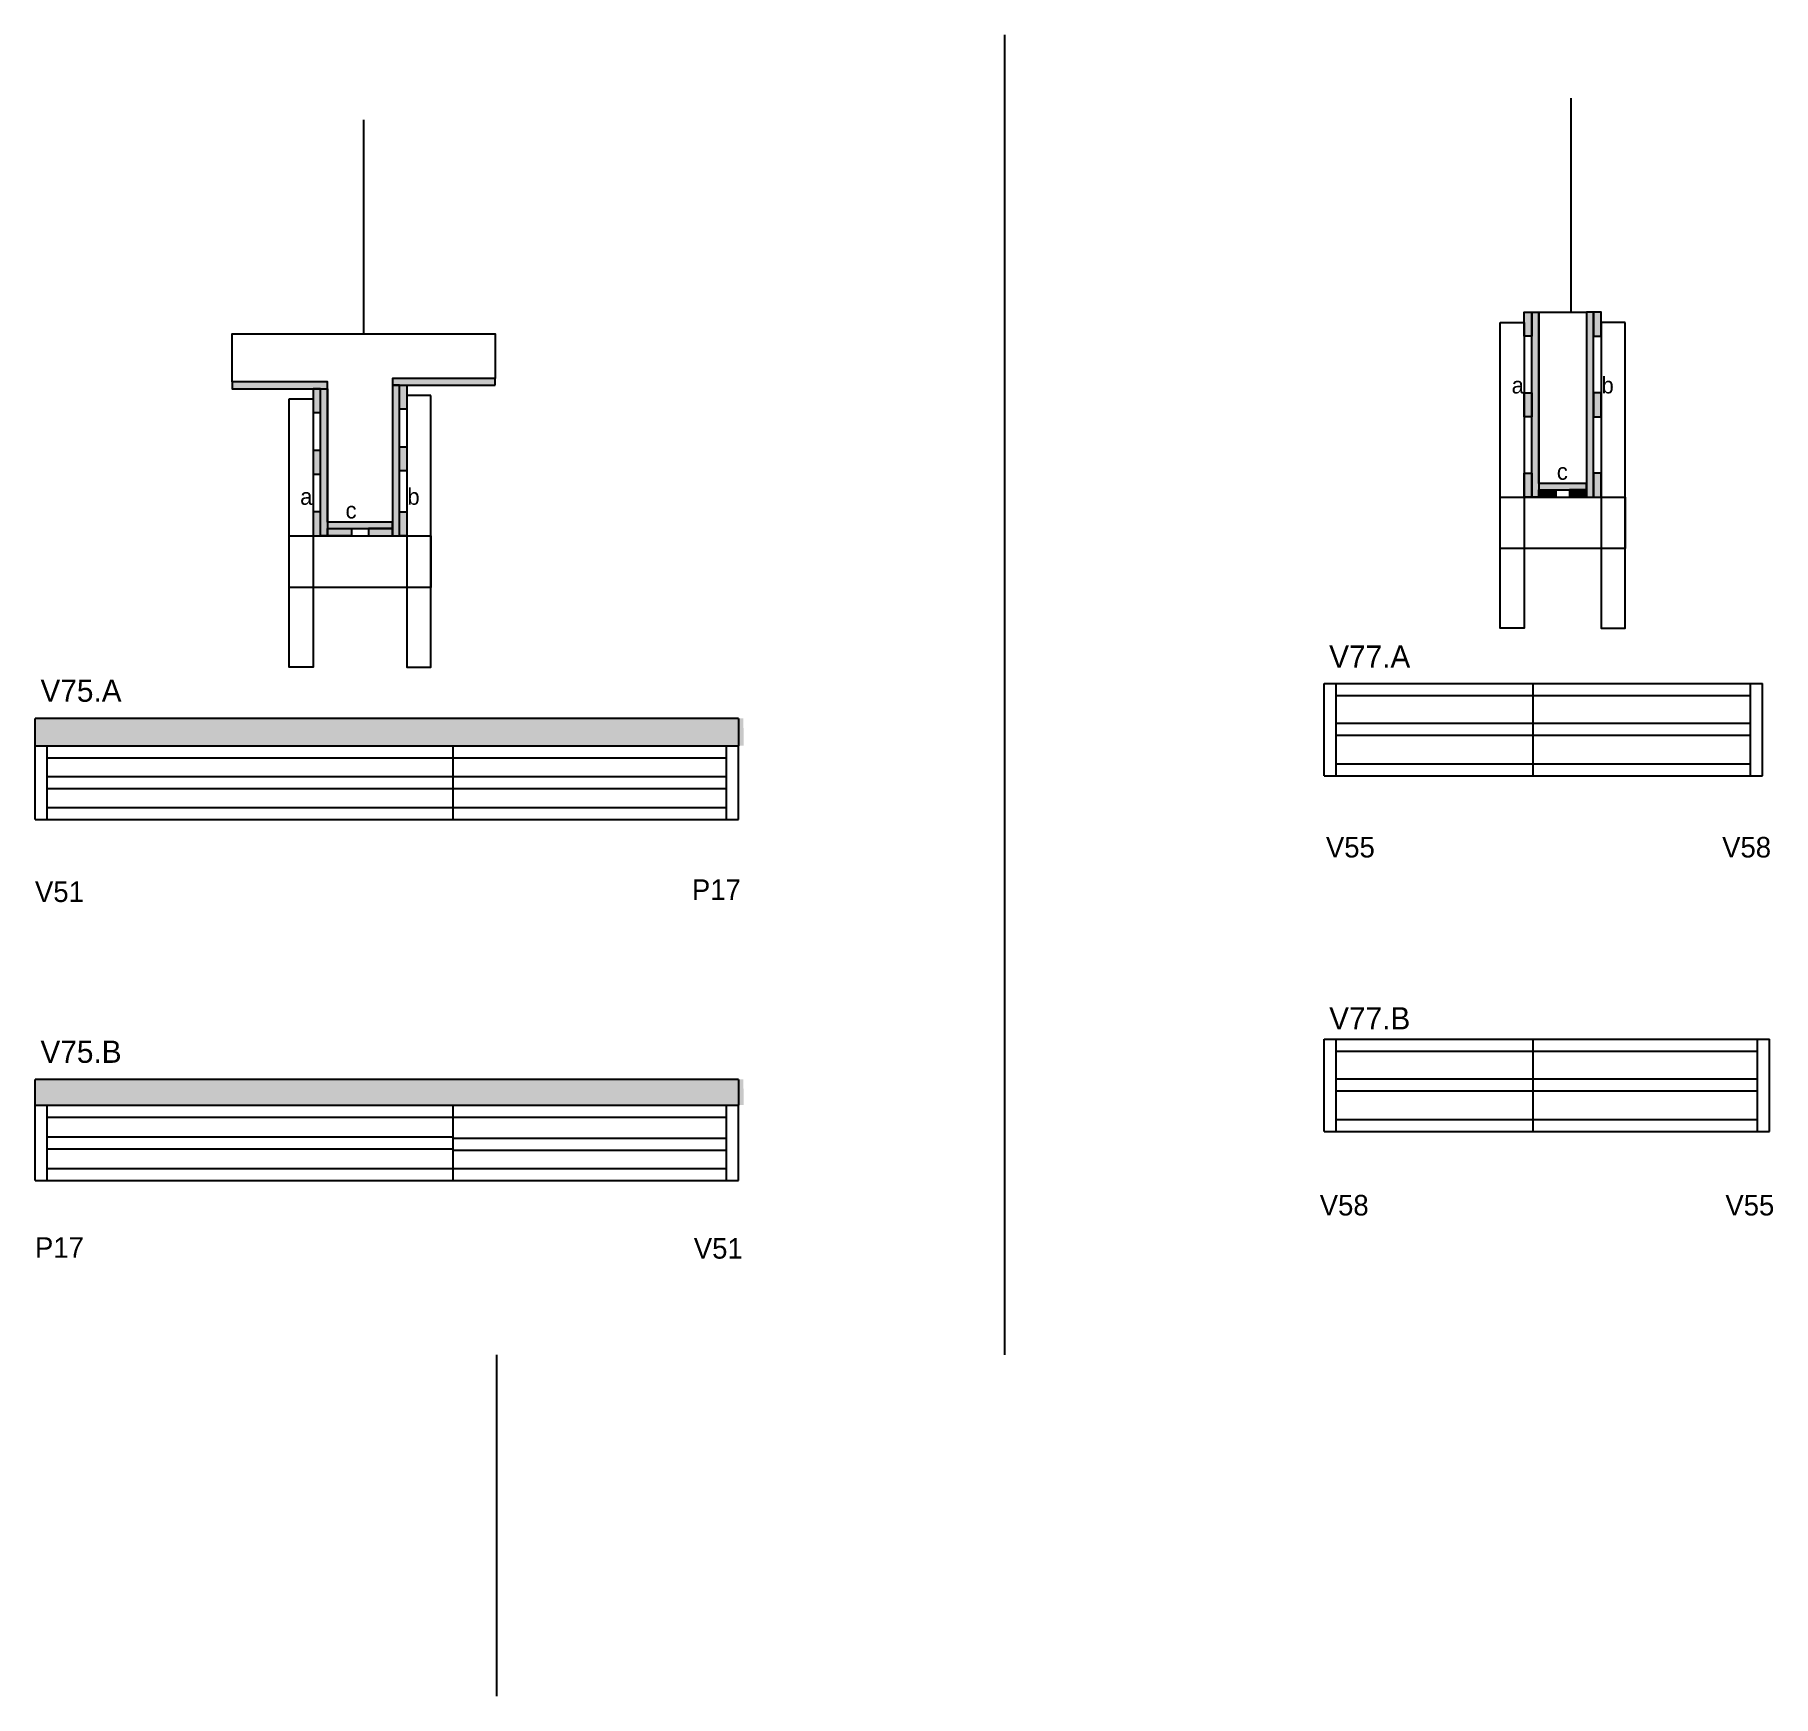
# Model space of a CAD drawing. Header units: metres. Extents: x 2719 to 3734, y 2829 to 3799.
import ezdxf

# ---------------------------------------------------------------- set-up
doc = ezdxf.new("R2010")
doc.units = ezdxf.units.M
for name, color, linetype in [('5', 7, 'Continuous'), ('CONCRETO', 7, 'Continuous'), ('COTA', 7, 'Continuous'), ('detalhes', 7, 'Continuous'), ('Hachura', 7, 'Continuous'), ('Madeira', 7, 'Continuous'), ('Painéis', 7, 'Continuous'), ('SARR_2.2x7', 7, 'Continuous'), ('SARR_3.5x7', 7, 'Continuous'), ('Texto Seção', 7, 'Continuous')]:
    doc.layers.add(name, color=color, linetype=linetype)

msp = doc.modelspace()

# ---------------------------------------------------------------- hatches: boundary and pattern name
at = {"layer": 'COTA'}
h = msp.add_hatch(color=7, dxfattribs=at)
h.dxf.hatch_style = 1
h.paths.add_polyline_path([(3132.6, 3399.7), (2719, 3399.7), (2719, 3399.7), (2719.2, 3383.7), (2719.2, 3383.7), (3132.9, 3383.7), (3132.9, 3383.7), (3132.6, 3399.7)])
h = msp.add_hatch(color=7, dxfattribs=at)
h.dxf.hatch_style = 1
h.paths.add_polyline_path([(3132.6, 3188.9), (2719, 3188.9), (2719, 3188.9), (2719.2, 3173.9), (2719.2, 3173.9), (3132.9, 3173.9), (3132.9, 3173.9), (3132.6, 3188.9)])
at = {"layer": 'Hachura'}
h = msp.add_hatch(color=7, dxfattribs=at)
h.dxf.hatch_style = 1
h.paths.add_polyline_path([(3592.9, 3622.8), (3588.5, 3622.8), (3588.5, 3622.8), (3588.5, 3636.8), (3588.5, 3636.8), (3592.9, 3636.8), (3592.9, 3636.8), (3592.9, 3622.8)])
h = msp.add_hatch(color=7, dxfattribs=at)
h.dxf.hatch_style = 1
h.paths.add_polyline_path([(3596.9, 3636.8), (3592.9, 3636.8), (3592.9, 3636.8), (3592.9, 3528.8), (3592.9, 3528.8), (3596.9, 3528.8), (3596.9, 3528.8), (3596.9, 3636.8)])
h = msp.add_hatch(color=7, dxfattribs=at)
h.dxf.hatch_style = 1
h.paths.add_polyline_path([(3628.9, 3636.8), (3624.9, 3636.8), (3624.9, 3636.8), (3624.9, 3528.8), (3624.9, 3528.8), (3628.9, 3528.8), (3628.9, 3528.8), (3628.9, 3636.8)])
h = msp.add_hatch(color=7, dxfattribs=at)
h.dxf.hatch_style = 1
h.paths.add_polyline_path([(3628.9, 3622.8), (3633.3, 3622.8), (3633.3, 3622.8), (3633.3, 3636.8), (3633.3, 3636.8), (3628.9, 3636.8), (3628.9, 3636.8), (3628.9, 3622.8)])
h = msp.add_hatch(color=7, dxfattribs=at)
h.dxf.hatch_style = 1
h.paths.add_polyline_path([(2889.8, 3592.2), (2889.8, 3596.2), (2889.8, 3596.2), (2834.2, 3596.2), (2834.2, 3596.2), (2834.2, 3592.2), (2834.2, 3592.2), (2889.8, 3592.2)])
h = msp.add_hatch(color=7, dxfattribs=at)
h.dxf.hatch_style = 1
h.paths.add_polyline_path([(2885.8, 3594.2), (2889.8, 3594.2), (2889.8, 3594.2), (2889.8, 3506.2), (2889.8, 3506.2), (2885.8, 3506.2), (2885.8, 3506.2), (2885.8, 3594.2)])
h = msp.add_hatch(color=7, dxfattribs=at)
h.dxf.hatch_style = 1
h.paths.add_polyline_path([(2987.8, 3594.2), (2987.8, 3598.2), (2987.8, 3598.2), (2927.8, 3598.2), (2927.8, 3598.2), (2927.8, 3594.2), (2927.8, 3594.2), (2987.8, 3594.2)])
h = msp.add_hatch(color=7, dxfattribs=at)
h.dxf.hatch_style = 1
h.paths.add_polyline_path([(2931.8, 3596.2), (2927.8, 3596.2), (2927.8, 3596.2), (2927.8, 3506.2), (2927.8, 3506.2), (2931.8, 3506.2), (2931.8, 3506.2), (2931.8, 3596.2)])
h = msp.add_hatch(color=7, dxfattribs=at)
h.dxf.hatch_style = 1
h.paths.add_polyline_path([(2936.2, 3580.2), (2931.8, 3580.2), (2931.8, 3580.2), (2931.8, 3594.2), (2931.8, 3594.2), (2936.2, 3594.2), (2936.2, 3594.2), (2936.2, 3580.2)])
h = msp.add_hatch(color=7, dxfattribs=at)
h.dxf.hatch_style = 1
h.paths.add_polyline_path([(2881.4, 3578.2), (2885.8, 3578.2), (2885.8, 3578.2), (2885.8, 3592.2), (2885.8, 3592.2), (2881.4, 3592.2), (2881.4, 3592.2), (2881.4, 3578.2)])
h = msp.add_hatch(color=7, dxfattribs=at)
h.dxf.hatch_style = 1
h.paths.add_polyline_path([(3592.9, 3575.8), (3588.5, 3575.8), (3588.5, 3575.8), (3588.5, 3589.8), (3588.5, 3589.8), (3592.9, 3589.8), (3592.9, 3589.8), (3592.9, 3575.8)])
h = msp.add_hatch(color=7, dxfattribs=at)
h.dxf.hatch_style = 1
h.paths.add_polyline_path([(3628.9, 3575.8), (3633.3, 3575.8), (3633.3, 3575.8), (3633.3, 3589.8), (3633.3, 3589.8), (3628.9, 3589.8), (3628.9, 3589.8), (3628.9, 3575.8)])
h = msp.add_hatch(color=7, dxfattribs=at)
h.dxf.hatch_style = 1
h.paths.add_polyline_path([(2881.4, 3542.2), (2885.8, 3542.2), (2885.8, 3542.2), (2885.8, 3556.2), (2885.8, 3556.2), (2881.4, 3556.2), (2881.4, 3556.2), (2881.4, 3542.2)])
h = msp.add_hatch(color=7, dxfattribs=at)
h.dxf.hatch_style = 1
h.paths.add_polyline_path([(2936.2, 3544.2), (2931.8, 3544.2), (2931.8, 3544.2), (2931.8, 3558.2), (2931.8, 3558.2), (2936.2, 3558.2), (2936.2, 3558.2), (2936.2, 3544.2)])
h = msp.add_hatch(color=7, dxfattribs=at)
h.dxf.hatch_style = 1
h.paths.add_polyline_path([(3592.9, 3528.8), (3588.5, 3528.8), (3588.5, 3528.8), (3588.5, 3542.8), (3588.5, 3542.8), (3592.9, 3542.8), (3592.9, 3542.8), (3592.9, 3528.8)])
h = msp.add_hatch(color=7, dxfattribs=at)
h.dxf.hatch_style = 1
h.paths.add_polyline_path([(3628.9, 3528.8), (3633.3, 3528.8), (3633.3, 3528.8), (3633.3, 3542.8), (3633.3, 3542.8), (3628.9, 3542.8), (3628.9, 3542.8), (3628.9, 3528.8)])
h = msp.add_hatch(color=7, dxfattribs=at)
h.dxf.hatch_style = 1
h.paths.add_polyline_path([(3624.9, 3533.2), (3624.9, 3536.8), (3624.9, 3536.8), (3596.9, 3536.8), (3596.9, 3536.8), (3596.9, 3533.2), (3596.9, 3533.2), (3624.9, 3533.2)])
h = msp.add_hatch(color=7, dxfattribs=at)
h.dxf.hatch_style = 1
h.paths.add_polyline_path([(3596.9, 3528.8), (3596.9, 3533.2), (3596.9, 3533.2), (3606.9, 3533.2), (3606.9, 3533.2), (3606.9, 3528.8), (3606.9, 3528.8), (3596.9, 3528.8)])
h = msp.add_hatch(color=7, dxfattribs=at)
h.dxf.hatch_style = 1
h.paths.add_polyline_path([(3624.9, 3528.8), (3624.9, 3533.2), (3624.9, 3533.2), (3614.9, 3533.2), (3614.9, 3533.2), (3614.9, 3528.8), (3614.9, 3528.8), (3624.9, 3528.8)])
h = msp.add_hatch(color=7, dxfattribs=at)
h.dxf.hatch_style = 1
h.paths.add_polyline_path([(2881.4, 3506.2), (2885.8, 3506.2), (2885.8, 3506.2), (2885.8, 3520.2), (2885.8, 3520.2), (2881.4, 3520.2), (2881.4, 3520.2), (2881.4, 3506.2)])
h = msp.add_hatch(color=7, dxfattribs=at)
h.dxf.hatch_style = 1
h.paths.add_polyline_path([(2927.8, 3510.6), (2927.8, 3514.2), (2927.8, 3514.2), (2889.8, 3514.2), (2889.8, 3514.2), (2889.8, 3510.6), (2889.8, 3510.6), (2927.8, 3510.6)])
h = msp.add_hatch(color=7, dxfattribs=at)
h.dxf.hatch_style = 1
h.paths.add_polyline_path([(2936.2, 3506.2), (2931.8, 3506.2), (2931.8, 3506.2), (2931.8, 3520.2), (2931.8, 3520.2), (2936.2, 3520.2), (2936.2, 3520.2), (2936.2, 3506.2)])
h = msp.add_hatch(color=7, dxfattribs=at)
h.dxf.hatch_style = 1
h.paths.add_polyline_path([(2889.8, 3506.2), (2889.8, 3510.6), (2889.8, 3510.6), (2903.8, 3510.6), (2903.8, 3510.6), (2903.8, 3506.2), (2903.8, 3506.2), (2889.8, 3506.2)])
h = msp.add_hatch(color=7, dxfattribs=at)
h.dxf.hatch_style = 1
h.paths.add_polyline_path([(2927.8, 3506.2), (2927.8, 3510.6), (2927.8, 3510.6), (2913.8, 3510.6), (2913.8, 3510.6), (2913.8, 3506.2), (2913.8, 3506.2), (2927.8, 3506.2)])

# ---------------------------------------------------------------- linework, layer by layer
at = {"color": 7, "lineweight": 25}
msp.add_line((2988.8, 2828.8), (2988.8, 3028.1), dxfattribs=at)
at = {"layer": 'CONCRETO', "color": 7, "lineweight": 25}
for points in [[(3596.9, 3636.8), (3596.9, 3636.8), (3624.9, 3636.8), (3624.9, 3608.8), (3624.9, 3608.8), (3624.9, 3536.8), (3596.9, 3536.8), (3596.9, 3636.8)], [(2834.2, 3596.2), (2834.2, 3624.2), (2987.8, 3624.2), (2987.8, 3598.2), (2927.8, 3598.2), (2927.8, 3514.2), (2889.8, 3514.2), (2889.8, 3596.2)]]:
    msp.add_lwpolyline(points, close=True, dxfattribs=at)
at = {"layer": 'COTA', "color": 7, "lineweight": 25}
for p, q in [((3285.1, 3798.8), (3285.1, 3028.1)), ((2719.2, 3383.7), (2719.2, 3399.7)), ((3129.7, 3399.7), (2719.2, 3399.7)), ((3129.7, 3399.7), (3129.7, 3383.7)), ((2719.2, 3173.9), (2719.2, 3188.9)), ((3129.7, 3188.9), (2719.2, 3188.9)), ((3129.7, 3188.9), (3129.7, 3173.9))]:
    msp.add_line(p, q, dxfattribs=at)
at = {"layer": 'Defpoints', "color": 7, "lineweight": 25}
for p, q in [((3615.9, 3636.8), (3615.9, 3761.8)), ((2911, 3624.2), (2911, 3749.2))]:
    msp.add_line(p, q, dxfattribs=at)
at = {"layer": 'Madeira', "color": 7, "lineweight": 25}
for points in [[(3592.9, 3622.8), (3588.5, 3622.8), (3588.5, 3636.8), (3592.9, 3636.8)], [(3628.9, 3622.8), (3633.3, 3622.8), (3633.3, 3636.8), (3628.9, 3636.8)], [(2936.2, 3580.2), (2931.8, 3580.2), (2931.8, 3594.2), (2936.2, 3594.2)], [(2881.4, 3578.2), (2885.8, 3578.2), (2885.8, 3592.2), (2881.4, 3592.2)], [(3592.9, 3575.8), (3588.5, 3575.8), (3588.5, 3589.8), (3592.9, 3589.8)], [(3628.9, 3575.8), (3633.3, 3575.8), (3633.3, 3589.8), (3628.9, 3589.8)], [(2881.4, 3542.2), (2885.8, 3542.2), (2885.8, 3556.2), (2881.4, 3556.2)], [(2936.2, 3544.2), (2931.8, 3544.2), (2931.8, 3558.2), (2936.2, 3558.2)], [(3592.9, 3528.8), (3588.5, 3528.8), (3588.5, 3542.8), (3592.9, 3542.8)], [(3628.9, 3528.8), (3633.3, 3528.8), (3633.3, 3542.8), (3628.9, 3542.8)], [(3596.9, 3528.8), (3596.9, 3533.2), (3606.9, 3533.2), (3606.9, 3528.8)], [(3624.9, 3528.8), (3624.9, 3533.2), (3614.9, 3533.2), (3614.9, 3528.8)], [(2881.4, 3506.2), (2885.8, 3506.2), (2885.8, 3520.2), (2881.4, 3520.2)], [(2936.2, 3506.2), (2931.8, 3506.2), (2931.8, 3520.2), (2936.2, 3520.2)], [(2889.8, 3506.2), (2889.8, 3510.6), (2903.8, 3510.6), (2903.8, 3506.2)], [(2927.8, 3506.2), (2927.8, 3510.6), (2913.8, 3510.6), (2913.8, 3506.2)]]:
    msp.add_lwpolyline(points, close=True, dxfattribs=at)
at = {"layer": 'Painéis', "color": 7, "lineweight": 25}
for p, q in [((3471.6, 3420.1), (3727.6, 3420.1)), ((3471.6, 3366.1), (3471.6, 3420.1)), ((3593.6, 3366.1), (3593.6, 3420.1)), ((3727.6, 3366.1), (3727.6, 3420.1)), ((2719.2, 3383.7), (3129.7, 3383.7)), ((2719.2, 3340.7), (2719.2, 3383.7)), ((2963.2, 3340.7), (2963.2, 3383.7)), ((3129.7, 3340.7), (3129.7, 3383.7)), ((3471.6, 3366.1), (3727.6, 3366.1)), ((2719.2, 3340.7), (3129.7, 3340.7)), ((3471.6, 3212.5), (3731.6, 3212.5)), ((3471.6, 3158.5), (3471.6, 3212.5)), ((3593.6, 3158.5), (3593.6, 3212.5)), ((3731.6, 3158.5), (3731.6, 3212.5)), ((2719.2, 3173.9), (3129.7, 3173.9)), ((2719.2, 3129.9), (2719.2, 3173.9)), ((2963.2, 3129.9), (2963.2, 3173.9)), ((3129.7, 3129.9), (3129.7, 3173.9)), ((3471.6, 3158.5), (3731.6, 3158.5)), ((2719.2, 3129.9), (3129.7, 3129.9))]:
    msp.add_line(p, q, dxfattribs=at)
for points in [[(3592.9, 3636.8), (3596.9, 3636.8), (3596.9, 3528.8), (3592.9, 3528.8)], [(3628.9, 3636.8), (3624.9, 3636.8), (3624.9, 3528.8), (3628.9, 3528.8)], [(2889.8, 3592.2), (2889.8, 3596.2), (2834.2, 3596.2), (2834.2, 3592.2)], [(2987.8, 3594.2), (2987.8, 3598.2), (2927.8, 3598.2), (2927.8, 3594.2)], [(2931.8, 3594.2), (2927.8, 3594.2), (2927.8, 3506.2), (2931.8, 3506.2)], [(2885.8, 3592.2), (2889.8, 3592.2), (2889.8, 3506.2), (2885.8, 3506.2)], [(3624.9, 3533.2), (3624.9, 3536.8), (3596.9, 3536.8), (3596.9, 3533.2)], [(2927.8, 3510.6), (2927.8, 3514.2), (2889.8, 3514.2), (2889.8, 3510.6)]]:
    msp.add_lwpolyline(points, close=True, dxfattribs=at)
at = {"layer": 'SARR_2.2x7', "color": 7, "lineweight": 25}
for p, q in [((3478.6, 3366.1), (3478.6, 3420.1)), ((3720.6, 3366.1), (3720.6, 3420.1)), ((3478.6, 3413.1), (3593.6, 3413.1)), ((3593.6, 3413.1), (3720.6, 3413.1)), ((3478.6, 3396.9), (3593.6, 3396.9)), ((3478.6, 3389.9), (3593.6, 3389.9)), ((3593.6, 3396.9), (3720.6, 3396.9)), ((3593.6, 3389.9), (3720.6, 3389.9)), ((2726.2, 3340.7), (2726.2, 3383.7)), ((3122.8, 3340.7), (3122.8, 3383.7)), ((2726.2, 3376.7), (2963.2, 3376.7)), ((2963.2, 3376.7), (3122.8, 3376.7)), ((3478.6, 3373.1), (3593.6, 3373.1)), ((3593.6, 3373.1), (3720.6, 3373.1)), ((2726.2, 3365.7), (2963.2, 3365.7)), ((2963.2, 3365.7), (3122.8, 3365.7)), ((2726.2, 3358.7), (2963.2, 3358.7)), ((2963.2, 3358.7), (3122.8, 3358.7)), ((2726.2, 3347.7), (2963.2, 3347.7)), ((2963.2, 3347.7), (3122.8, 3347.7)), ((3478.6, 3158.5), (3478.6, 3212.5)), ((3724.6, 3158.5), (3724.6, 3212.5)), ((3478.6, 3205.5), (3593.6, 3205.5)), ((3593.6, 3205.5), (3724.6, 3205.5)), ((3478.6, 3189.2), (3593.6, 3189.2)), ((3593.6, 3189.2), (3724.6, 3189.2)), ((3478.6, 3182.2), (3593.6, 3182.2)), ((3593.6, 3182.2), (3724.6, 3182.2)), ((2726.2, 3129.9), (2726.2, 3173.9)), ((2726.2, 3166.9), (2963.2, 3166.9)), ((2963.2, 3166.9), (3122.8, 3166.9)), ((3122.8, 3129.9), (3122.8, 3173.9)), ((3478.6, 3165.5), (3593.6, 3165.5)), ((3593.6, 3165.5), (3724.6, 3165.5)), ((2726.2, 3155.4), (2963.2, 3155.4)), ((2726.2, 3148.4), (2963.2, 3148.4)), ((2963.2, 3154.7), (3122.8, 3154.7)), ((2963.2, 3147.7), (3122.8, 3147.7)), ((2726.2, 3136.9), (2963.2, 3136.9)), ((2963.2, 3136.9), (3122.8, 3136.9))]:
    msp.add_line(p, q, dxfattribs=at)
at = {"layer": 'SARR_3.5x7', "color": 7, "lineweight": 25}
for points in [[(3574.5, 3630.8), (3588.5, 3630.8), (3588.5, 3452.3), (3574.5, 3452.3)], [(3647.3, 3630.8), (3633.3, 3630.8), (3633.3, 3452.3), (3647.3, 3452.3)], [(2867.4, 3586.2), (2881.4, 3586.2), (2881.4, 3429.7), (2867.4, 3429.7)], [(2950.2, 3588.2), (2936.2, 3588.2), (2936.2, 3429.7), (2950.2, 3429.7)], [(3574.5, 3528.8), (3647.3, 3528.8), (3647.3, 3498.8), (3574.5, 3498.8)], [(2867.4, 3506.2), (2950.2, 3506.2), (2950.2, 3476.1), (2867.4, 3476.1)]]:
    msp.add_lwpolyline(points, close=True, dxfattribs=at)

# ---------------------------------------------------------------- texts
at = {"layer": '5', "color": 7, "lineweight": 25}
for s, p in [('V55', (3472.7, 3318.5)), ('V58', (3704, 3318.5)), ('V51', (2719.1, 3292.5)), ('P17', (3102.6, 3293.7)), ('V58', (3469.1, 3109.5)), ('V55', (3705.9, 3109.5)), ('P17', (2719.1, 3084.8)), ('V51', (3103.7, 3084.3))]:
    msp.add_text(s, height=12, dxfattribs=at).set_placement(p)
at = {"layer": 'detalhes', "color": 7, "lineweight": 25}
for s, p in [('a', (3581.1, 3589.4)), ('b', (3633.6, 3589.4)), ('c', (3607.5, 3539)), ('a', (2873.9, 3524.4)), ('b', (2936.5, 3524.4)), ('c', (2900.4, 3516.4))]:
    msp.add_text(s, height=9.6, dxfattribs=at).set_placement(p)
at = {"layer": 'Texto Seção', "color": 7, "lineweight": 25}
for s, p in [('V77.A', (3474.6, 3429.3)), ('V75.A', (2722.3, 3409.4)), ('V77.B', (3474.6, 3218.1)), ('V75.B', (2722.3, 3198.6))]:
    msp.add_text(s, height=13, dxfattribs=at).set_placement(p)

doc.saveas('drawing.dxf')
